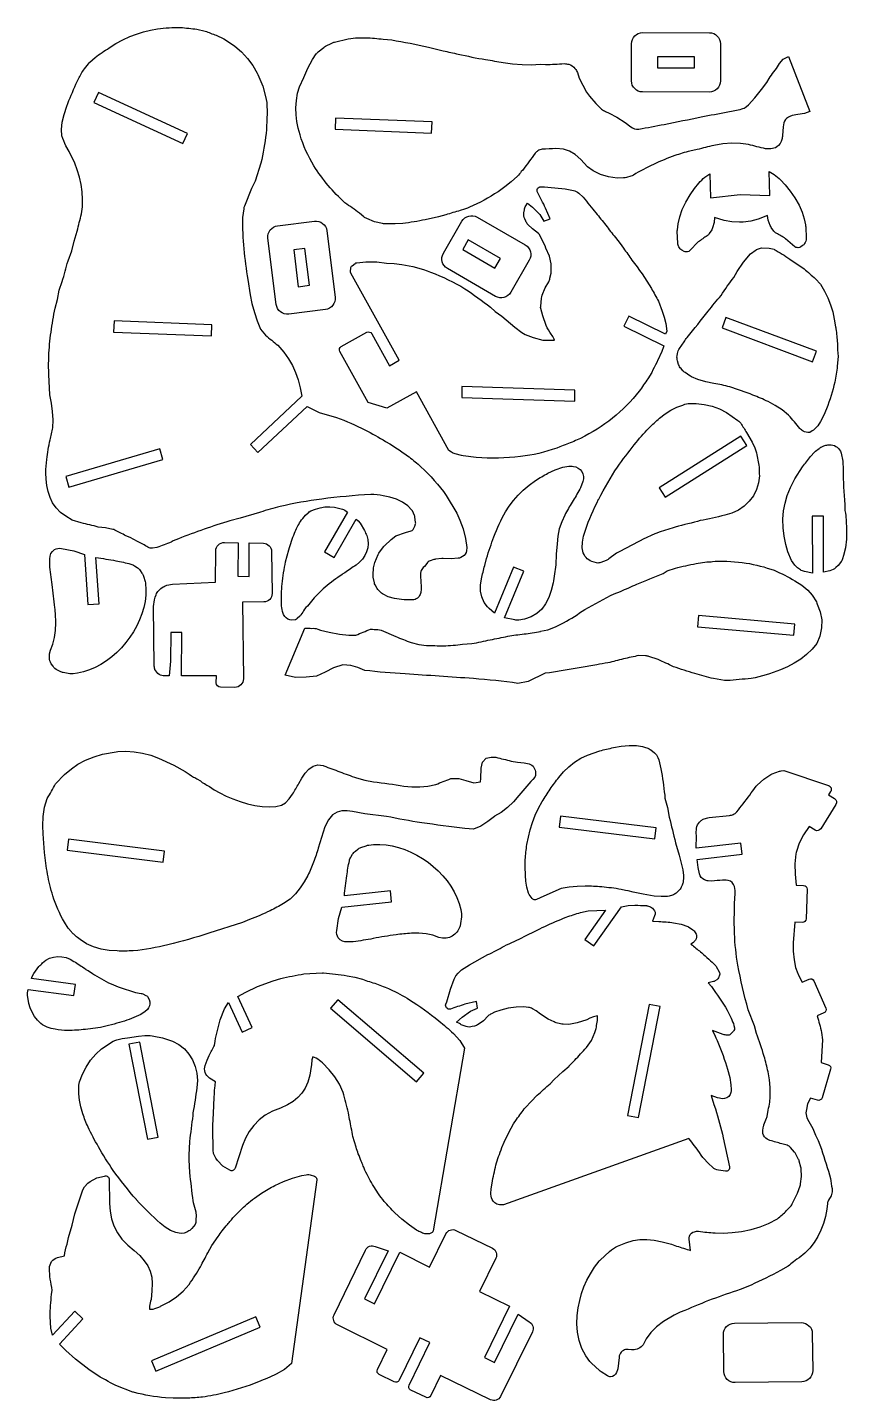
# Model space of a CAD drawing. Extents: x 0 to 111, y 0 to 287.
# Drawn here: x 0 to 111.4, y 0 to 186.6 of the extents above; entities that cross this region are included whole.
import ezdxf

# ---------------------------------------------------------------- set-up
doc = ezdxf.new("R2010")
doc.units = 0
doc.layers.add('LAYER_1', color=1, linetype='CONTINUOUS')

msp = doc.modelspace()

# ---------------------------------------------------------------- linework, layer by layer
at = {"layer": 'LAYER_1'}
for points in [[(46.69, 123.16, 0.0154), (40.02, 122.54, 0.0269), (34.37, 121.51, 0.0189), (31.68, 120.75), (31.56, 120.72), (28.93, 119.95), (27.54, 119.59, 0.0162), (20.53, 117.15), (19.82, 116.85), (19.55, 116.68, 0.0201), (17.62, 115.93), (17, 115.86, -0.16), (16.39, 115.99, 0.0159), (14.97, 116.77), (13.98, 117.29), (13.38, 117.54, 0.0238), (12.61, 117.95), (11.89, 118.32, 0.0716), (11.62, 118.42), (10.62, 118.62), (9.63, 118.73, 0.0166), (7.31, 119.29), (6.08, 119.66), (5.2, 120.19), (4.49, 120.73), (3.9, 121.34), (3.43, 122.02), (3.07, 122.76), (2.8, 123.55), (2.63, 124.37), (2.53, 125.23), (2.5, 126.12, -0.0238), (2.62, 127.92, -0.0228), (3.07, 130.58, -0.0056), (3.45, 132.22), (3.5, 133.31), (3.43, 134.43), (3.28, 135.57), (3.06, 136.7), (2.9, 139.45, -0.0121), (2.9, 141.96, -0.0232), (3.21, 145.22, -0.0101), (3.76, 148.5), (4.07, 149.65), (4.3, 150.93), (4.74, 152.09, -0.0045), (5.52, 154.9), (6.04, 156.27), (6.36, 157.58), (6.78, 158.96, -0.0094), (7.35, 161.29), (7.48, 162.26), (7.51, 163.27), (7.45, 164.29), (7.3, 165.31), (7.08, 166.31), (6.78, 167.28), (6.43, 168.2), (5.66, 169.79), (5.24, 170.53, -0.0149), (4.66, 171.9), (4.61, 172.75), (4.74, 173.75), (5, 174.83), (5.36, 175.94, -0.0206), (6.6, 178.93, -0.026), (7.3, 180.34, -0.032), (7.76, 181.01), (8.3, 181.71, -0.0474), (8.49, 181.93), (9.2, 182.57, -0.0209), (11.11, 183.86), (12.04, 184.47), (12.98, 184.97), (13.92, 185.39), (14.85, 185.75), (15.78, 186.04), (16.73, 186.27), (17.7, 186.44, -0.0365), (20.83, 186.64, -0.0189), (23.02, 186.39), (24.16, 186.14, -0.0055), (25.66, 185.58), (26.72, 185.08), (26.92, 184.98), (28.22, 184.11), (29.1, 183.32), (29.94, 182.42), (30.64, 181.47), (31.25, 180.42), (31.34, 180.24), (32.01, 178.65), (32.39, 177.26), (32.56, 176.43, -0.0338), (32.45, 172.24, -0.0355), (31.74, 168.21), (30.97, 165.75), (30.49, 164.74), (29.51, 162.37, 0.067), (29.41, 161.98), (29.26, 160.79, 0.0296), (29.42, 156.55, 0.0147), (29.96, 152.37), (30.29, 150.31), (30.54, 149.11), (30.86, 147.9), (31.25, 146.74), (31.7, 145.64), (32.39, 144.81, 0.0117), (34.06, 143.44), (34.85, 142.52), (35.51, 141.61), (36.04, 140.69), (36.47, 139.74), (36.81, 138.73), (37.08, 137.66), (37.31, 136.5), (30.32, 129.96), (31.35, 128.86), (38.04, 135.1), (39.67, 134.31), (42.05, 133.63, -0.0298), (45.9, 131.94, -0.0151), (48.71, 130.38), (49.3, 130.05), (50.35, 129.38, 0.0125), (51.91, 128.26, -0.022), (53.52, 126.93, -0.049), (56.96, 123.04), (58.38, 120.63), (58.8, 119.68), (59.24, 118.48), (59.6, 117.19), (59.77, 115.97), (59.71, 115.49, -0.2431), (59.19, 114.72), (58.95, 114.6, -0.1027), (58.56, 114.48), (57.64, 114.41), (56.54, 114.47), (56.38, 114.47), (55.5, 114.36, 0.0532), (55.29, 114.31), (54.78, 114.13, 0.1461), (54.31, 113.79), (53.98, 113.36), (53.82, 113.22, 0.1607), (53.51, 112.67, 0.0669), (53.46, 112.26, 0.0166), (53.56, 110.79), (53.54, 110.14, -0.0744), (53.49, 109.85), (53.4, 109.57, -0.144), (53.04, 109.07, -0.1822), (52.37, 108.82, -0.0195), (50.86, 108.88), (49.92, 109.01), (49.04, 109.26), (48.39, 109.59, -0.0672), (48.17, 109.75), (47.77, 110.11, -0.0812), (47.56, 110.37), (47.29, 110.86, -0.0794), (47.18, 111.16), (47.03, 111.94, -0.0771), (47.02, 112.25), (47.07, 113.19), (47.1, 113.36), (47.26, 113.92), (47.7, 114.98, -0.0538), (47.81, 115.17), (48.41, 116.03, -0.0509), (48.54, 116.19), (49.45, 117.05), (50.12, 117.53), (51.43, 117.98), (52.2, 118.2, 0.2245), (52.52, 118.49), (52.7, 118.84), (52.79, 119.19, 0.0827), (52.8, 119.36), (52.71, 120.13, 0.0807), (52.66, 120.29), (52.36, 120.92, 0.0739), (52.28, 121.04), (51.75, 121.62), (51.02, 122.12), (50.18, 122.5), (49.28, 122.79), (48.37, 122.98, 0.025), (46.71, 123.17), (46.69, 123.16)], [(39.28, 183.04, -0.0674), (39.56, 183.33), (40.29, 183.92, -0.0523), (40.55, 184.09), (41.4, 184.52, -0.0424), (41.78, 184.65), (43.64, 185.11, -0.025), (44.93, 185.25), (46.01, 185.25, -0.0147), (48.4, 185.05), (49.54, 184.94, -0.0175), (54.53, 183.94), (56.55, 183.46, -0.0116), (58.59, 183.01, 0.0091), (62.31, 182.27, -0.0121), (64.72, 181.86), (65.96, 181.7), (67.27, 181.6), (68.55, 181.58), (69.74, 181.64), (70.47, 181.6, 0.0101), (73, 181.72, -0.0844), (73.62, 181.63, -0.1728), (74.47, 181.06, -0.0812), (74.8, 180.5), (75.06, 179.76), (75.52, 178.8), (76.05, 177.85), (76.46, 177.31), (77.32, 176.29), (78.09, 175.55, 0.0755), (78.6, 175.23), (79.12, 175), (80.17, 174.44), (81.29, 173.74), (82.06, 173.14, 0.1932), (83.15, 172.83, 0.0091), (86.62, 173.47, 0.0017), (91.65, 174.49, -0.0049), (95.27, 175.15, 0.016), (97.15, 175.56, 0.1192), (97.78, 175.88), (98.08, 176.14), (98.94, 177.09), (99.85, 178.2), (100.57, 179.16), (100.87, 179.7, 0.017), (101.51, 180.63), (101.87, 181.06), (102.3, 181.74), (102.77, 182.34), (103.49, 182.69), (106.41, 175.21), (105.69, 174.93), (104.79, 174.82), (104.03, 174.67), (103.69, 174.54, 0.1182), (103.12, 174.13, 0.1332), (102.77, 173.14), (102.7, 171.97, -0.0299), (102.61, 171.43, -0.1931), (101.92, 170.4, -0.1433), (101.11, 170.16), (100.38, 170.16, -0.0151), (98.06, 170.74), (96.97, 170.86), (95.81, 170.9), (94.58, 170.8), (93.35, 170.59, 0.0137), (91.1, 170.04), (90.1, 169.83, 0.0208), (88.05, 169.22, 0.0487), (82.41, 166.57, -0.0616), (82.07, 166.42), (81.46, 166.25, -0.0618), (81.09, 166.19), (80.19, 166.16), (79.05, 166.33), (77.95, 166.66), (76.96, 167.13), (76.18, 167.68), (75.26, 168.67), (74.48, 169.38), (73.72, 169.84), (72.89, 170.09), (71.87, 170.17, 0.0092), (70.02, 170.08, 0.09), (69.41, 169.87, 0.0825), (69.05, 169.53, 0.0039), (67.37, 167.24), (67.16, 167.04, -0.0516), (66.63, 166.43), (65.78, 165.66), (64.91, 164.96), (64, 164.31, -0.0426), (60.13, 162.19, -0.0145), (59, 161.82), (58.85, 161.76, -0.0101), (56.89, 161.19), (55.91, 160.91), (54.11, 160.51, -0.0257), (51.04, 160.01), (50, 159.93), (48.62, 159.93, -0.0567), (48.28, 159.97), (47.2, 160.22), (46.15, 160.65, -0.0763), (45.76, 160.88), (45.15, 161.38, 0.0076), (43.18, 162.81, -0.0707), (38.97, 167.83, -0.0652), (37.07, 172.06), (36.84, 172.95), (36.66, 173.86), (36.54, 174.78), (36.49, 175.71), (36.58, 176.69), (36.74, 177.69), (37, 178.58), (37.6, 179.82), (38.14, 181.1), (38.76, 182.3), (39.28, 183.04)], [(82.15, 179.39), (82.16, 184.43, -0.4142), (83.67, 185.94), (92.75, 185.92, -0.4142), (94.26, 184.41), (94.25, 179.37, -0.4142), (92.73, 177.86), (83.66, 177.88, -0.4142), (82.15, 179.39)], [(105.43, 156.98), (105.14, 156.79, -0.1655), (104.83, 156.7), (104.67, 156.71, -0.1662), (104.37, 156.84), (103.11, 157.93, 0.0198), (101.84, 158.68, -0.1067), (101.53, 158.96), (101.16, 159.46, -0.0706), (101.03, 159.71), (100.76, 160.43), (100.66, 161.06), (99.39, 160.58), (98.38, 160.31), (97.33, 160.18, 0.0309), (96.83, 160.16), (95.78, 160.21), (94.75, 160.4), (93.45, 160.79), (93.39, 160.15), (93.18, 159.41, -0.0706), (93.07, 159.15), (92.74, 158.63, -0.1067), (92.45, 158.33, 0.0198), (91.24, 157.48), (90.07, 156.3, -0.1662), (89.78, 156.15), (89.62, 156.13, -0.1655), (89.3, 156.19), (89, 156.36, -0.1536), (88.59, 156.8, -0.0982), (88.45, 157.32), (88.38, 158.89, -0.0598), (88.4, 159.13), (88.51, 159.95), (88.71, 160.88), (89.06, 161.89), (89.55, 162.91), (90.13, 163.88), (90.73, 164.76), (91.3, 165.49, -0.0137), (92.11, 166.28), (92.8, 166.76), (92.92, 163.5), (96.94, 163.95), (100.98, 163.8), (100.86, 167.06), (101.58, 166.64, -0.0137), (102.44, 165.91), (103.07, 165.23), (103.74, 164.4), (104.38, 163.47), (104.95, 162.49), (105.37, 161.51), (105.64, 160.63), (105.82, 159.79, -0.0598), (105.85, 159.55), (105.91, 157.98, -0.0927), (105.85, 157.61, -0.1811), (105.43, 156.98)], [(42.48, 142.6, -0.4142), (42.68, 143.29), (46.14, 145.2, -0.4142), (46.83, 145), (49.22, 140.66), (50.55, 141.4), (44, 153.24, -0.1515), (43.94, 153.53), (43.98, 153.91, -0.2067), (44.17, 154.26), (44.56, 154.56, -0.1436), (44.82, 154.66), (46.01, 154.77), (47.52, 154.78), (48.83, 154.62), (49.87, 154.56), (50.9, 154.43, -0.0495), (54.84, 153.39, -0.0413), (59.51, 151.13, -0.0092), (62.98, 148.62), (63.61, 148.03), (64.51, 147.38), (66.3, 145.89), (67.25, 145.19), (67.69, 144.9), (68.77, 144.49), (70.08, 144.13), (71.68, 144.14), (71.66, 144.29, 0.0202), (71.24, 144.95, -0.0253), (70.54, 146.13), (70.1, 147.42), (69.82, 148.45, -0.1452), (69.82, 148.73), (69.93, 149.83, -0.0679), (70.02, 150.23), (70.41, 151.23), (70.9, 152.08, 0.0806), (71.07, 152.54), (71.22, 153.26, 0.0483), (71.25, 153.55), (71.25, 154.51), (70.99, 155.57), (70.51, 156.65), (70.4, 156.97), (69.61, 158.53, 0.1196), (69.52, 158.64), (68.68, 159.25), (68.07, 159.86, -0.0907), (67.77, 160.32), (67.64, 160.61, -0.1433), (67.53, 161.46), (67.59, 161.87, -0.0914), (67.78, 162.38), (67.99, 162.75), (68.71, 162.19), (69.69, 161.2), (70.22, 160.33), (71.09, 160.61), (70.48, 162.08, 0.01), (69.37, 164.24, -0.26813), (69.39, 164.74, -0.26813), (69.83, 164.98, -0.0311), (73.6, 164.62), (74.26, 164.49, -0.1365), (74.98, 164.12), (75.59, 163.56, 0.0103), (77.32, 161.43, 0.0038), (78.67, 159.77, 0.0167), (79.96, 158.1), (80.61, 157.26), (81.05, 156.62, -0.02), (82.21, 155.03, -0.0324), (84.86, 151.17, -0.007), (85.83, 149.42), (86.33, 148.06), (86.59, 147.25), (86.81, 146.39), (86.97, 145.37), (86.8, 144.93), (81.8, 147.4), (81.13, 146.04), (86.55, 143.37), (86.23, 142.47, -0.0081), (84.91, 139.76), (84.4, 138.89, 0.0223), (83.22, 137.19, -0.1122), (75.22, 130.79, -0.022), (73.36, 130.01, -0.0093), (72.39, 129.64), (71.99, 129.46, -0.0548), (67.06, 128.31, -0.0473), (61.03, 128.19), (59.26, 128.4), (59.04, 128.44), (58.16, 128.67, -0.0881), (57.68, 128.9), (57.32, 129.15), (52.91, 137.12), (48.9, 134.91), (46.33, 135.64), (42.48, 142.6)], [(67.71, 157.07, -0.4142), (68.26, 155), (65.73, 150.64, -0.4142), (63.66, 150.09), (57.12, 153.87, -0.4142), (56.57, 155.94), (59.09, 160.3, -0.4142), (61.16, 160.85), (67.71, 157.07)], [(35.53, 147.68, -0.4142), (33.84, 148.99), (32.71, 158, -0.4142), (34.03, 159.69), (39.03, 160.31, -0.4142), (40.72, 159), (41.84, 149.99, -0.4142), (40.53, 148.3), (35.53, 147.68)], [(101.58, 156.47, -0.0169), (103.68, 155.16), (105.63, 153.83, -0.0184), (107.17, 152.46), (107.84, 151.75), (108.41, 150.81), (108.87, 149.89), (109.23, 148.95), (109.52, 148), (109.74, 147), (109.91, 145.95, -0.1296), (109.97, 145.68, -0.0107), (110.17, 143.71), (110.18, 142.8), (110.27, 141.9), (110.15, 140.58, -0.0083), (109.81, 138.42, -0.0333), (108.68, 134.81), (108.3, 133.92), (107.88, 133.1), (107.49, 132.51, -0.0576), (107.32, 132.3), (107.04, 132.02, -0.0618), (106.75, 131.79), (106.39, 131.58, -0.1407), (105.49, 131.76, -0.0928), (105.06, 132.13, 0.0097), (103.53, 133.96), (102.65, 134.65), (101.71, 135.25), (100.73, 135.78, 0.0205), (98.67, 136.68, 0.011), (95.52, 137.79, 0.016), (93.36, 138.26), (92.26, 138.49), (91.2, 138.79), (90.33, 139.16, -0.0469), (90.08, 139.29), (89.44, 139.72, -0.0645), (89.14, 139.98), (88.89, 140.26, -0.1064), (88.57, 140.82), (88.41, 141.33, -0.1142), (88.36, 142.01), (88.41, 142.33, -0.1235), (88.68, 143.02), (89.31, 143.9, -0.0246), (89.71, 144.51, 0.0064), (92.58, 148.07, -0.0054), (94.34, 150.22, -0.014), (96.07, 152.67), (96.55, 153.48), (97.39, 154.73), (98.33, 155.89), (99.1, 156.42, 0.173), (99.16, 156.45), (99.85, 156.7), (100.87, 156.64), (101.56, 156.49), (101.58, 156.47)], [(77.68, 122.5), (77.7, 122.52, -0.0209), (80.24, 126.89, -0.0087), (82.54, 129.92, -0.0233), (84.52, 132.19, -0.0236), (85.96, 133.52), (86.72, 134.1), (87.5, 134.6), (88.3, 135.01), (89.12, 135.32), (89.14, 135.31), (89.4, 135.43), (89.85, 135.51), (90.94, 135.51), (92.04, 135.39), (93.11, 135.16), (94.14, 134.81), (95.09, 134.32), (96.63, 133.22, -0.0906), (97.01, 132.83, -0.0255), (97.79, 131.58), (98.55, 130.26), (98.94, 129.5), (99.16, 128.8, -0.0067), (99.51, 126.88, 0.0342), (99.56, 125.68), (99.45, 124.72), (99.17, 123.82), (98.74, 122.99), (98.17, 122.23), (97.48, 121.58), (96.69, 121.04), (95.8, 120.62), (94.84, 120.34, -0.0182), (91.49, 119.6), (91.14, 119.47, 0.0153), (87.67, 118.6, 0.0179), (85.33, 117.81), (83.75, 117.1, 0.0039), (80.3, 115.28), (80.11, 115.17), (79.08, 114.4, -0.07), (78.71, 114.2), (77.98, 113.93, -0.1264), (77.41, 113.85), (76.77, 114.06, -0.2504), (75.53, 115.45), (75.44, 115.9), (75.47, 116.67), (75.63, 117.49), (75.88, 118.31, -0.0297), (77.68, 122.5)], [(107.2, 129.04), (107.66, 129.41, -0.0619), (107.97, 129.61), (108.31, 129.76, -0.0911), (108.84, 129.89), (109.08, 129.91, -0.3097), (110.56, 129.03), (110.68, 128.76), (110.88, 127.7), (110.94, 126.53, 0.009), (110.99, 124.33, 0.0054), (111.15, 121.95, -0.035), (111.19, 120.98), (111.26, 120.61, -0.0183), (111.41, 118.31), (111.38, 117.07), (111.25, 115.89), (110.99, 114.85), (110.85, 114.41, -0.0888), (110.6, 113.93), (110.28, 113.52), (109.97, 113.22, -0.08), (109.57, 112.96), (109.15, 112.77), (108.29, 112.58), (108.25, 120.2), (106.74, 120.19), (106.78, 112.47), (105.7, 112.68, -0.107), (105.12, 112.93), (104.75, 113.19, -0.0829), (104.39, 113.54), (103.94, 114.18), (103.41, 115.37), (103.15, 116.38), (102.94, 117.48), (102.8, 118.63), (102.76, 119.79), (102.83, 120.92), (103.04, 121.99), (103.35, 123), (103.78, 124.11), (104.35, 125.28), (105.41, 126.91, -0.0091), (106.48, 128.3), (107.03, 128.89, -0.0371), (107.2, 129.04)], [(74.26, 126.98, -0.231195), (75.4, 126.27, -0.231195), (75.53, 124.94), (75.2, 124.07, -0.0387), (75.11, 123.86, -0.0111), (74.09, 122.12, 0.0156), (73.08, 120.34), (72.66, 119.44), (72.33, 118.5), (72.12, 117.5), (72.06, 116.44), (71.91, 115.03), (71.86, 113.6, -0.0044), (71.49, 111.13), (71.24, 110.1), (70.91, 109.16), (70.47, 108.31), (69.94, 107.58), (69.28, 106.98), (68.51, 106.51), (67.6, 106.19), (66.83, 106.08, -0.091), (66.29, 106.1), (64.9, 106.4), (67.53, 112.72), (66.13, 113.3), (63.54, 107.03), (62.78, 107.66, -0.0545), (62.56, 107.9), (62.11, 108.48), (61.78, 109.23), (61.64, 110.01), (61.64, 110.83), (61.76, 111.69, -0.0161), (62.2, 113.51), (62.45, 114.47, -0.0119), (63.44, 117.4, -0.0452), (65.04, 120.81), (65.54, 121.58), (66.1, 122.33), (66.73, 123.05), (67.43, 123.75), (68.22, 124.42), (69.1, 125.08, -0.0131), (70.79, 126.05), (71.78, 126.52), (72.8, 126.87), (73.62, 127, -0.0699), (74.26, 126.98)], [(34.64, 111), (34.65, 111.02, -0.0209), (35.1, 114.02), (35.54, 115.64, -0.0287), (36.32, 117.92, -0.0426), (37.13, 119.47, -0.0414), (37.81, 120.33), (38.2, 120.68), (38.21, 120.68), (38.33, 120.8), (38.56, 120.95), (39.18, 121.18), (39.81, 121.36), (40.46, 121.47), (41.11, 121.5), (41.75, 121.44), (42.85, 121.16, -0.0906), (43.15, 121.02), (43.53, 120.76), (40.41, 115.34), (41.72, 114.58), (44.72, 119.8), (44.96, 119.59), (45.24, 119.25), (45.86, 118.25, 0.0356), (46.15, 117.59), (46.3, 117.03), (46.34, 116.47), (46.28, 115.91), (46.13, 115.37), (45.89, 114.85), (45.57, 114.37), (45.16, 113.94), (44.69, 113.57, -0.0128), (43.16, 112.53, 0.0735), (42.81, 112.28), (42.23, 111.88, 0.0334), (39.94, 110.07), (39.21, 109.33, 0.0039), (37.69, 107.55, 0.0183), (37.2, 106.79, -0.07), (37.04, 106.6), (36.69, 106.29, -0.0713), (36.47, 106.14), (35.98, 106.09, -0.2506), (34.99, 106.59), (34.84, 106.83), (34.68, 107.27, -0.0428), (34.55, 108.27, -0.0299), (34.64, 111)], [(3.48, 99.8), (3.24, 100.16, -0.1455), (2.98, 101), (3.01, 101.5), (3.13, 101.99), (3.46, 102.81), (3.68, 103.72), (3.8, 104.68), (3.85, 105.69, 0.0209), (3.74, 107.79, 0.0119), (3.35, 110.91, -0.0174), (3.03, 113.64), (3.03, 114.43, -0.2341), (3.66, 115.68, -0.1698), (4.64, 115.82), (6.29, 115.5), (7.78, 115), (8.23, 108.2), (9.74, 108.3), (9.32, 114.59, -0.0082), (12.03, 114.15, -0.0154), (14.06, 113.7, -0.0899), (14.55, 113.48), (14.93, 113.23, -0.092), (15.32, 112.84), (15.57, 112.48, -0.0768), (15.77, 112.07), (16, 111.32, -0.0549), (16.07, 110.99), (16.12, 110.33), (16.1, 109.48), (16, 108.63), (15.83, 107.79), (15.58, 106.94), (15.26, 106.11), (14.88, 105.3), (14.44, 104.51), (13.94, 103.75), (13.39, 103.02), (12.79, 102.33), (12.15, 101.69), (11.47, 101.09), (10.75, 100.55), (10, 100.07), (9.23, 99.65), (8.43, 99.31), (7.62, 99.04), (6.79, 98.86), (6.2, 98.79, -0.0707), (5.78, 98.8), (4.87, 98.95, -0.0711), (4.46, 99.08), (4.08, 99.27, -0.1344), (3.48, 99.8)], [(25.62, 115.5, -0.4175), (26.78, 116.63), (28.65, 116.6), (28.63, 112.06), (30.14, 112.03), (30.17, 116.57), (32.09, 116.53, -0.4058), (33.21, 115.41), (33.27, 109.71, -0.4142), (32.15, 108.56), (29.25, 108.53), (29.37, 98.09, -0.202757), (29.03, 97.27, -0.202757), (28.21, 96.94), (26.25, 96.98, -0.411), (25.69, 97.55), (25.7, 98.52), (20.97, 98.52), (21.01, 104.38), (19.5, 104.39), (19.47, 100.52), (19.27, 98.52), (18.65, 98.51, -0.1263), (17.92, 98.7, -0.1498), (17.34, 99.37), (17.37, 99.3, -0.112), (17.25, 99.82), (17.16, 107.95), (17.28, 108.86, -0.0536), (17.36, 109.18), (17.49, 109.54, -0.1155), (17.87, 110.12), (18.13, 110.36), (18.47, 110.59, -0.0935), (18.98, 110.82), (19.74, 110.99), (25.59, 111.22), (25.62, 115.5)], [(101.56, 112.85, -0.0288), (104.39, 111.42), (105.31, 110.81), (106.12, 110.16), (106.74, 109.46), (107.31, 108.55, -0.0276), (107.4, 108.26), (107.83, 107.22), (108.04, 106.12), (108, 105.01), (107.75, 103.92), (107.35, 102.9), (106.71, 102.11), (105.98, 101.41), (105.17, 100.78), (104.29, 100.22), (103.36, 99.73), (102.4, 99.31, -0.0415), (98.45, 98.13, 0.0027), (95.16, 97.86, -0.0624), (94.79, 97.88), (93.32, 98.13, -0.0146), (90.78, 98.81, -0.01), (87.85, 99.75, 0.0105), (85.79, 100.71), (84.51, 101.14, 0.0756), (84.07, 101.22), (83.17, 101.25, 0.0218), (81.06, 100.8, -0.0102), (78.93, 100.28, 0.0127), (77.45, 100.01, -0.0098), (70.99, 98.93), (70.4, 98.88), (68.11, 97.74), (66.71, 97.48, 0.0158), (60.65, 98.13, 0.0029), (51.38, 98.76, -0.0153), (45.9, 99.25), (44.94, 99.62), (43.97, 99.9), (42.89, 100), (41.63, 99.61), (40.49, 99), (39.31, 98.46), (37.91, 98.31), (36.47, 98.28), (35.05, 98.62), (37.72, 105, -0.0193), (38.7, 104.95, -0.1323), (39.48, 104.87), (39.86, 104.73), (41.05, 104.44), (42.42, 104.19), (43.71, 104.04), (44.66, 104.04, 0.006), (46.68, 104.87, 0.0271), (47.66, 104.79), (48.12, 104.72), (50.09, 103.85, 0.0213), (52.18, 103.06), (53.23, 102.78), (54.27, 102.62, -0.0107), (56.58, 102.58, 0.0126), (59.19, 102.79), (60.44, 102.9, 0.0165), (62.95, 103.41, 0.0055), (65.32, 103.89, -0.0116), (67.55, 104.2, 0.0187), (69.78, 104.54), (69.79, 104.57), (70.76, 104.77), (71.83, 105.18), (72.93, 105.72, 0.0261), (75.8, 107.53, -0.0146), (79.82, 109.66), (80.66, 109.98, 0.0039), (82.89, 110.97, -0.0076), (86.46, 112.4), (87, 112.77), (88.13, 113.14, -0.016), (90.93, 113.76), (92.42, 114.02, 0.0576), (93.19, 114.04), (93.55, 114.08, -0.0448), (97.74, 113.84, -0.0458), (101.56, 112.85)], [(68.02, 86.6, -0.1425), (68.77, 86.22, -0.2557), (69.03, 84.75, 0.0076), (66.85, 82.22), (66.1, 81.38), (65.3, 80.6), (64.45, 79.93), (63.53, 79.41), (63.54, 79.38), (62.62, 78.69), (61.68, 78.06), (60.65, 77.67), (59.51, 77.74, -0.0059), (53.62, 78.54, -0.0158), (48.84, 79.4), (45.9, 79.74), (44.22, 80.06), (43.47, 80.16), (42.76, 80.15), (42.11, 79.98), (41.5, 79.6), (40.95, 78.95), (40.44, 77.98), (39.56, 75.08, -0.013), (38.92, 73.19, -0.0239), (38.13, 71.38), (37.65, 70.51), (37.1, 69.68), (36.46, 68.89), (35.73, 68.15), (34.83, 67.56, -0.0208), (33.01, 66.58, -0.0167), (30.22, 65.37), (29.26, 64.99), (24.67, 63.51, -0.0181), (19.11, 61.95, -0.0298), (14.4, 61.12), (14.37, 61.13, -0.0177), (12.22, 61.11), (11.11, 61.19), (10.03, 61.36), (9, 61.65), (8.04, 62.09), (7.19, 62.69), (6.82, 62.92, 0.0127), (6.29, 63.38, -0.0793), (5.98, 63.73), (5.55, 64.23), (5.02, 65.03, -0.0538), (3.45, 68.62, -0.0284), (2.73, 71.57, -0.0182), (2.31, 74.5), (2.15, 77.03), (2.11, 78.14), (2.16, 79.4), (2.34, 80.67), (2.69, 81.84, 0.0153), (3.83, 83.81), (5.04, 85.08), (5.99, 85.88), (6.85, 86.5), (7.91, 87.05), (9.07, 87.5), (10.23, 87.84, -0.0189), (12.31, 88.21), (13.4, 88.26), (14.53, 88.18), (15.66, 87.99), (16.77, 87.71), (17.84, 87.33), (19.92, 86.36), (21.46, 85.51, 0.0081), (22.57, 84.75), (22.78, 84.67), (23.04, 84.49), (23.52, 84.23), (23.78, 84.02, -0.0373), (24.41, 83.66), (24.77, 83.45), (25.4, 83.02), (26.15, 82.59), (27.01, 82.17), (27.94, 81.78), (28.92, 81.43), (29.93, 81.13), (30.94, 80.9), (31.93, 80.75), (32.89, 80.7), (33.77, 80.75), (34.57, 80.92), (35.12, 81.26), (35.61, 81.77), (36.06, 82.41, 0.0115), (36.9, 83.88), (37.33, 84.61), (37.78, 85.27), (38.28, 85.82), (38.85, 86.22), (39.5, 86.4), (40.24, 86.33), (40.32, 86.26, -0.011), (42.49, 85.46, 0.0136), (44.75, 84.65), (45.9, 84.33), (47.07, 84.12, -0.0046), (51.19, 83.53), (52.27, 83.42), (53.36, 83.4), (54.46, 83.5), (55.55, 83.73, -0.0157), (57.57, 84.53), (58.67, 84.57), (59.62, 84.26), (60.69, 83.97), (61.62, 84.1, 0.0076), (61.72, 85.95), (61.9, 86.76), (62.37, 87.32), (63.09, 87.45, -0.1047), (63.71, 87.43, -0.0095), (65.8, 86.91), (66.66, 86.77), (67.58, 86.69), (68.02, 86.6)], [(85.27, 88.05, -0.1324), (85.73, 87.41), (85.86, 87.08), (86.15, 85.87, -0.02), (86.67, 82.27), (86.71, 81.86), (87.04, 80.63), (87.29, 79.3, 0.0049), (88.15, 75.83), (88.66, 74.11), (89.13, 72.16), (89.23, 71.37, -0.0555), (89.24, 71.03), (89.2, 70.57, -0.089), (89.06, 70.05), (88.92, 69.76, -0.101), (88.55, 69.28), (88.21, 68.98, -0.0893), (87.75, 68.7), (87.26, 68.56, -0.0472), (86.82, 68.53), (86.21, 68.52), (85.22, 68.57), (83.75, 68.81), (82.38, 69.1), (81.71, 69.29), (81.33, 69.33), (80.74, 69.48, 0.0162), (78.1, 69.82, 0.0199), (75.87, 69.92), (74.77, 69.89), (73.67, 69.79), (72.59, 69.61), (70.22, 68.56), (69.25, 68.1, -0.3625), (68.63, 68.25), (68.23, 68.79, -0.0904), (68.15, 68.95), (67.93, 69.77), (67.78, 70.61, 0.0065), (67.68, 72.61), (67.7, 73.53, -0.0218), (67.93, 75.56), (68.13, 76.58), (68.39, 77.59), (68.7, 78.59), (69.07, 79.56), (69.51, 80.51), (70.01, 81.41, 0.0113), (71.11, 83.1, -0.0223), (72.28, 84.71), (72.93, 85.46), (73.64, 86.15), (74.41, 86.77), (75.25, 87.31), (76.16, 87.74), (77.85, 88.3, -0.0215), (79.7, 88.75), (80.75, 88.93), (81.82, 89.02), (82.85, 89.02), (83.64, 88.9, -0.0524), (83.94, 88.82), (84.36, 88.67, -0.08), (84.78, 88.43), (85.27, 88.05)], [(106.97, 57.03), (108.59, 53.34, -0.4142), (108.33, 52.68), (107.41, 52.27, -0.0148), (108, 50.04), (108.13, 49.01), (107.94, 45.94), (108.91, 45.65, -0.4142), (109.24, 45.02), (108.07, 41.16, -0.4142), (107.44, 40.82), (106.48, 41.12), (106.11, 40.32), (105.94, 39.58), (105.9, 39.34, 0.151), (106.02, 38.45), (106.26, 37.93), (106.82, 36.96), (107.17, 36.08), (107.54, 35.33), (107.98, 34.16, -0.0099), (109.24, 30.19, 0.0122), (109.43, 28.8), (109.44, 28.53, -0.1193), (109.29, 27.83), (108.94, 27.25, 0.0786), (108.81, 26.79), (108.71, 26.01), (108.52, 25.01), (108.26, 24.05), (107.92, 23.14), (107.5, 22.28), (107, 21.46), (106.41, 20.71), (105.73, 20.02), (104.95, 19.4), (104.65, 19.21), (104.21, 18.84, 0.0292), (103.47, 18.27), (102.41, 17.66, -0.0154), (98.45, 15.7), (96.92, 15.09, 0.0247), (89.39, 12.24), (88.79, 12.03), (87.97, 11.6), (86.49, 10.73), (85.56, 10.03), (84.77, 9.26), (84.13, 8.37), (83.83, 7.77, -0.2744), (82.51, 6.9), (82.14, 6.89), (81.72, 6.93, 0.083), (81.22, 6.89, 0.1889), (80.66, 6.42), (80.58, 6.26, 0.1034), (80.46, 5.86), (80.28, 4.3, -0.0719), (80.11, 3.81, -0.2615), (79.32, 3.22, -0.1554), (78.87, 3.37), (78.02, 3.9, -0.0458), (77.81, 4.07), (76.71, 5.08, -0.0487), (76.51, 5.3), (75.93, 6.08), (75.42, 7.08), (75.06, 8.16), (74.83, 9.28), (74.73, 10.42), (74.78, 11.55), (74.92, 12.59), (75.11, 13.58), (75.37, 14.53), (75.69, 15.45), (76.09, 16.34), (76.57, 17.23), (77.14, 18.12), (77.74, 18.93, -0.0524), (77.88, 19.09), (79.18, 20.27, -0.0261), (80.26, 21), (81.38, 21.45), (82.38, 21.74), (83.31, 21.89), (84.25, 21.91), (85.23, 21.8), (86.33, 21.58), (87.59, 21.26), (88.29, 20.99, 0.0047), (90.2, 20.41), (90, 21.93, -0.1038), (90.03, 22.34, -0.2461), (90.74, 22.95, -0.0925), (91.28, 23.01, 0.0189), (93.52, 22.79), (94.68, 22.77), (95.86, 22.84), (97.12, 22.99), (98.45, 23.25), (99.65, 23.6), (100.81, 24.06), (102.01, 24.69, 0.0177), (103.25, 25.81), (103.86, 26.48, 0.0753), (104.03, 26.73), (104.72, 28.21), (105.1, 29.19, 0.0651), (105.16, 29.44), (105.27, 30.47), (105.23, 31.5, 0.0506), (105.2, 31.7), (104.98, 32.55, 0.0593), (104.89, 32.78), (104.48, 33.57, 0.0602), (104.34, 33.77), (103.79, 34.39, 0.1378), (103.33, 34.69), (102.6, 34.91, -0.0151), (100.99, 35.36), (100.61, 35.55, -0.2264), (100.04, 36.29, -0.1042), (100.01, 36.77), (100.11, 37.29, -0.0488), (100.17, 37.48), (100.53, 38.38, 0.0576), (100.59, 38.61), (100.73, 39.49, 0.0311), (100.98, 40.56, 0.0138), (101.02, 42.53), (100.91, 43.6), (100.73, 44.67, 0.019), (100.2, 46.78, 0.0153), (99.17, 49.9), (98.89, 50.92), (98.03, 53.1, -0.018), (96.6, 59.2, -0.0285), (96.17, 63.47, -0.0246), (96.25, 68.91), (96.24, 69.31), (96.16, 69.87), (96.02, 70.15, 0.2818), (95.02, 70.75), (94.53, 70.74, -0.0104), (93.09, 70.61), (92.58, 70.64, -0.0861), (92.09, 70.78, -0.2326), (91.39, 71.6), (91.21, 72.47), (91.08, 73.55), (97.21, 74.28), (97.03, 75.78), (90.93, 75.06), (90.98, 76.82, -0.0428), (91, 77.81, -0.1742), (91.41, 78.63), (91.64, 78.84, -0.1093), (92.02, 79.05), (92.55, 79.21), (92.73, 79.25), (95.5, 79.53, 0.046), (96, 79.67, 0.153), (96.49, 80.03, -0.0095), (97.34, 81.13, 0.0094), (99.1, 83.49, -0.0519), (99.24, 83.65), (100.14, 84.47), (101.11, 85.08, -0.0527), (101.3, 85.18), (102.28, 85.54, -0.0536), (102.49, 85.59), (102.88, 85.64), (108.94, 83.62, -0.228895), (109.29, 83.27, -0.228895), (109.24, 82.78), (108.96, 82.32), (109.76, 81.82, -0.4142), (109.95, 81.04), (107.9, 77.72, -0.4142), (107.12, 77.53), (106.31, 78.03), (105.53, 76.88), (104.97, 75.77), (104.59, 74.64, 0.0542), (104.52, 74.32), (104.38, 72.95), (104.42, 71.53), (104.56, 70.06), (105.57, 70.02, -0.4142), (106.05, 69.5), (105.91, 65.47, -0.4142), (105.38, 64.99), (104.38, 65.02), (104.15, 62.21), (104.16, 61.06), (104.26, 59.91), (104.48, 58.85), (104.76, 58.06, 0.042), (104.86, 57.83), (105.38, 56.89), (106.3, 57.29, -0.4142), (106.97, 57.03)], [(42.26, 62.89, -0.1711), (42.07, 63.88), (42.32, 65.54), (42.76, 67.05), (49.53, 67.79), (49.37, 69.29), (43.1, 68.61, -0.0082), (43.43, 71.33, -0.0154), (43.79, 73.38, -0.0899), (43.99, 73.88), (44.23, 74.26, -0.092), (44.6, 74.67), (44.94, 74.94, -0.0768), (45.35, 75.16), (46.09, 75.42, -0.0549), (46.41, 75.5), (47.07, 75.58), (47.92, 75.6), (48.77, 75.54), (49.62, 75.4), (50.48, 75.19), (51.32, 74.9), (52.15, 74.56), (52.95, 74.15), (53.74, 73.68), (54.49, 73.16), (55.2, 72.59), (55.88, 71.98), (56.5, 71.33), (57.07, 70.63), (57.58, 69.91), (58.03, 69.15), (58.41, 68.37), (58.71, 67.57), (58.93, 66.75), (59.02, 66.16, -0.0707), (59.03, 65.74), (58.92, 64.83, -0.0711), (58.8, 64.41), (58.63, 64.02, -0.1344), (58.13, 63.4), (57.78, 63.14, -0.1455), (56.95, 62.85), (56.45, 62.86), (55.96, 62.96), (55.12, 63.25), (54.21, 63.43), (53.24, 63.52), (52.23, 63.51, 0.0209), (50.13, 63.32, 0.0119), (47.03, 62.8, -0.0174), (44.32, 62.36), (43.53, 62.33, -0.2318), (42.26, 62.89)], [(95.4, 41.34, -0.2542), (94.14, 41.08), (93.85, 41.16), (93, 41.48), (93.36, 40.23), (93.59, 39.66, -0.0143), (94.63, 35.72), (95.49, 31.77, -0.246544), (95.37, 31.31, -0.246544), (94.93, 31.16), (93.99, 31.3, -0.1564), (93.16, 31.71), (92.67, 32.18), (91.88, 33.04, 0.004), (89.97, 35.64), (64.76, 26.59), (64.53, 26.58, -0.2315), (63.32, 27.12, -0.161), (63.04, 28.03, -0.0265), (63.06, 28.72), (63.24, 29.86, -0.0047), (63.79, 32.32), (64.07, 33.15, 0.0096), (64.52, 34.4), (64.84, 35.14), (65.45, 36.43), (66.11, 37.63), (66.52, 38.22, -0.0091), (67.73, 39.83), (68.5, 40.67), (69.33, 41.49, -0.0078), (71.09, 43.05), (71.65, 43.63), (72.8, 44.71), (73.69, 45.46), (73.69, 45.48), (74.43, 46.28, 0.0197), (76.02, 47.99), (76.7, 48.95), (77.16, 50.03), (77.33, 50.57, 0.0432), (77.41, 50.96), (77.53, 51.66), (77.55, 52.31), (77, 52.16), (76.5, 51.96), (76.1, 51.75), (74.77, 51.33), (73.65, 51.13), (72.86, 51.15, -0.0586), (72.51, 51.2), (71.91, 51.36, -0.049), (71.64, 51.46), (70.83, 51.86), (69.79, 52.53), (69.18, 52.99), (68.7, 53.26, 0.0946), (68.16, 53.43), (67.5, 53.52), (66.46, 53.48), (65.4, 53.32), (64.4, 53.08), (63.53, 52.78), (63.1, 52.58, 0.0876), (62.67, 52.28), (62.01, 51.63), (61.31, 51.13, -0.0907), (60.81, 50.9), (60.5, 50.82, -0.1433), (59.65, 50.84), (59.26, 50.97, -0.0914), (58.77, 51.24), (58.37, 51.43), (59.12, 52.13), (60.24, 52.93), (61.2, 53.32), (61.06, 54.23), (59.5, 53.86, 0.0112), (57.52, 53.21, -0.280968), (57.01, 53.36, -0.280968), (56.91, 53.87), (57.03, 54.18), (57.55, 55.92), (58.04, 57.26), (58.25, 57.71), (58.57, 58.11), (59.02, 58.54), (60.14, 59.22), (62.61, 60.61, 0.032), (64.83, 61.78, 0.0122), (67.57, 63.07, -0.0043), (70.38, 64.45, -0.0199), (73.26, 65.69, -0.0203), (75.24, 66.34), (76.24, 66.58), (78.64, 66.67), (75.81, 62.69), (77.04, 61.81), (80.81, 67.12), (81.69, 67.31), (82.61, 67.34, 0.0108), (84.19, 67.27, -0.0694), (84.33, 67.24), (84.76, 67.11, -0.1538), (85, 66.93), (85.28, 66.58, -0.2382), (85.36, 66.13), (85.28, 65.87), (84.99, 65.15), (85.88, 65.11, -0.0212), (87.89, 64.95), (88.93, 64.75), (89.81, 64.44), (89.92, 64.38), (90.52, 63.98, -0.101), (90.66, 63.83), (90.94, 63.41, -0.2157), (91, 63), (90.94, 62.77, -0.1025), (90.84, 62.58), (90.67, 62.38, -0.0688), (90.57, 62.28), (90.22, 62.04), (90.44, 61.9, 0.0145), (91.71, 60.85, -0.0087), (93.59, 59.13, -0.0778), (93.68, 59.01), (94.1, 58.26, -0.221), (94.13, 57.83), (93.99, 57.45, -0.1684), (93.78, 57.2), (93.46, 57.01, -0.081), (93.31, 56.95), (92.6, 56.79), (93.03, 56.27, -0.011), (95.19, 53.07), (95.7, 51.98, -0.0407), (96.09, 51), (96.16, 50.66, -0.2473), (96.02, 50.21), (95.63, 49.8, -0.2469), (95.19, 49.66, -0.0284), (94.64, 49.76), (93.17, 50.32), (93.52, 49.51, -0.0497), (93.9, 48.72, -0.0251), (95.23, 45.02), (95.51, 43.93), (95.68, 42.93), (95.7, 42.3, -0.0739), (95.65, 41.86), (95.57, 41.6, -0.1572), (95.4, 41.34)], [(14.69, 55.47), (15.45, 55.34, -0.07), (15.69, 55.27), (16.11, 55.06, -0.0713), (16.32, 54.92), (16.56, 54.49, -0.2506), (16.47, 53.37), (16.31, 53.15), (15.97, 52.84, -0.0428), (15.09, 52.33, -0.0299), (12.53, 51.37), (12.51, 51.38, -0.0209), (9.56, 50.65), (7.89, 50.45, -0.0287), (5.49, 50.3, -0.0426), (3.75, 50.46, -0.0414), (2.7, 50.76), (2.22, 50.99), (2.22, 51), (2.06, 51.07), (1.84, 51.23), (1.38, 51.7), (0.98, 52.22), (0.63, 52.78), (0.36, 53.37), (0.17, 53.99), (0.01, 55.11, -0.0906), (0.02, 55.44), (0.12, 55.88), (6.33, 55.06), (6.52, 56.56), (0.56, 57.35), (0.66, 57.66), (0.87, 58.05), (1.55, 59, 0.0356), (2.06, 59.51), (2.52, 59.86), (3.02, 60.12), (3.56, 60.28), (4.12, 60.35), (4.69, 60.32), (5.26, 60.2), (5.81, 59.99), (6.33, 59.69, -0.0128), (7.88, 58.67, 0.0735), (8.24, 58.45), (8.83, 58.06, 0.0334), (11.37, 56.63), (12.34, 56.24, 0.0039), (14.56, 55.51), (14.69, 55.47)], [(55.95, 51.61, -0.0173), (57.93, 49.89), (58.81, 48.93), (59.45, 47.91), (55.17, 23.06, -0.2398), (54.85, 22.73, -0.098), (54.55, 22.66), (54.23, 22.66, -0.1131), (53.58, 22.83, -0.0315), (52.93, 23.18), (51.95, 23.83), (50.91, 24.66), (49.96, 25.51, -0.0152), (48.52, 27.07, -0.0063), (47.74, 28.09), (47.1, 29.09, -0.0175), (45.9, 31.31, 0.0408), (45.67, 31.88, 0.0181), (45.41, 32.52, 0.015), (45, 33.55, 0.0146), (44.69, 34.46), (44.27, 35.88, 0.0041), (43.82, 38.21), (43.68, 39.11, 0.0108), (42.94, 41.88), (42.42, 42.99), (41.8, 44.01), (41.05, 44.97), (40.13, 45.89), (40.13, 45.91, 0.0207), (39.27, 46.54), (38.81, 46.74), (38.7, 46.33, 0.0143), (38.61, 45.39), (38.39, 44.24), (38.12, 43.28), (37.77, 42.47), (37.33, 41.77), (36.79, 41.17), (36.13, 40.65), (35.35, 40.18), (34.42, 39.75), (33.35, 39.34), (32.35, 38.79), (31.5, 38.14), (30.77, 37.39), (30.16, 36.56), (29.65, 35.65), (29.24, 34.67), (28.25, 31.59, -0.229918), (27.94, 31.27, -0.229918), (27.51, 31.32), (26.58, 31.88), (25.85, 32.64), (25.64, 32.95), (25.32, 33.56), (25.27, 34.03, -0.0045), (25.21, 37.43), (25.32, 39.03), (25.38, 41.23), (25.45, 41.69, -0.0178), (25.47, 42.43), (25.57, 43.32), (24.77, 43.84, -0.3557), (24.18, 45.56, -0.0256), (24.71, 46.92, -0.0065), (25.42, 48.27), (25.51, 48.84, -0.0211), (26.23, 51.77), (26.81, 53.24), (27.33, 54.1), (29.21, 50.07), (30.58, 50.71), (28.6, 54.94), (29.69, 55.51), (31.31, 56.26), (33.42, 57.04), (34.45, 57.35, -0.0177), (37.61, 58), (40.07, 58.14, 0.2615), (40.29, 58.13, -0.0233), (43.47, 57.75), (44.52, 57.54), (45.55, 57.27, 0.0159), (47.48, 56.65, -0.0227), (49.31, 55.91, -0.0279), (51.95, 54.48, -0.0301), (55.94, 51.63), (55.95, 51.61)], [(21.97, 23.06, -0.1909), (20.62, 22.74), (20.16, 22.82), (19.45, 23.12), (18.75, 23.57), (18.07, 24.1, -0.0297), (14.82, 27.29), (14.81, 27.32, -0.0209), (11.65, 31.26, -0.0087), (9.65, 34.5, -0.0233), (8.25, 37.17, -0.0236), (7.53, 38.99), (7.26, 39.9), (7.08, 40.81), (6.98, 41.7), (6.99, 42.58), (7.01, 42.6), (6.99, 42.88), (7.08, 43.33), (7.48, 44.35), (7.98, 45.33), (8.58, 46.25), (9.28, 47.08), (10.08, 47.79), (11.66, 48.83, -0.0906), (12.16, 49.04, -0.0255), (13.61, 49.32), (15.11, 49.55), (15.96, 49.64), (16.7, 49.6, -0.0067), (18.62, 49.23, 0.0342), (19.75, 48.84), (20.6, 48.39), (21.34, 47.8), (21.97, 47.1), (22.46, 46.3), (22.82, 45.42), (23.04, 44.49), (23.11, 43.51), (23.03, 42.51, -0.0182), (22.51, 39.12), (22.5, 38.75, 0.0153), (22.06, 35.2, 0.0179), (21.95, 32.73), (22.04, 31, 0.0039), (22.49, 27.13), (22.54, 26.91), (22.88, 25.67, -0.07), (22.93, 25.25), (22.92, 24.47, -0.1264), (22.79, 23.91), (22.36, 23.39, -0.0846), (21.97, 23.06)], [(31.44, 2.55), (31.42, 2.53, -0.0301), (26.76, 1.03, -0.0279), (23.81, 0.47, -0.0227), (21.84, 0.33, 0.0159), (19.81, 0.32), (18.76, 0.37, -0.0353), (14.54, 1.09, 0.2952), (14.33, 1.16), (12.03, 2.03, -0.0187), (9.22, 3.61), (8.33, 4.21), (6.55, 5.61), (5.23, 6.81), (4.37, 7.68), (7.55, 11.11), (6.44, 12.14), (3.42, 8.87), (3.18, 9.85), (3.08, 11.42, -0.0211), (3.28, 14.43), (3.37, 15, -0.0065), (3.1, 16.51, -0.0256), (3.01, 17.96, -0.3557), (4.09, 19.43), (5.02, 19.67, -0.0337), (5.39, 21.27, -0.0506), (5.6, 22.17), (6.08, 23.84), (6.46, 25.39, -0.0037), (7.55, 28.62), (7.74, 29.04), (8.23, 29.53), (8.52, 29.77), (9.45, 30.26), (10.5, 30.52, -0.229918), (10.93, 30.43, -0.229918), (11.13, 30.04), (11.14, 26.8), (11.23, 25.74), (11.44, 24.72), (11.77, 23.75), (12.23, 22.81), (12.85, 21.93), (13.64, 21.1), (14.53, 20.38), (15.28, 19.7), (15.89, 19.01), (16.36, 18.32), (16.69, 17.58), (16.9, 16.78), (16.98, 15.9), (16.94, 14.91), (16.81, 13.75, 0.0143), (16.61, 12.82), (16.59, 12.4), (17.09, 12.44, 0.0207), (18.1, 12.79), (18.11, 12.81), (19.27, 13.41), (20.27, 14.09), (21.17, 14.87), (22, 15.77, 0.0108), (23.54, 18.19, -0.0137), (24.54, 20.06), (25.09, 21.08), (25.92, 22.31, 0.0146), (26.49, 23.08, 0.015), (27.19, 23.95, 0.0181), (27.64, 24.47, 0.0408), (28.03, 24.94, -0.0175), (29.85, 26.7, -0.0062), (30.86, 27.53), (31.82, 28.19, -0.015), (33.66, 29.24), (34.83, 29.76), (36.06, 30.23, -0.0101), (37.32, 30.59), (37.92, 30.69, -0.1131), (38.6, 30.65), (38.9, 30.56, -0.098), (39.17, 30.4, -0.2398), (39.37, 29.99), (35.9, 5.02), (34.98, 4.24), (33.85, 3.59, -0.0173), (31.44, 2.55)], [(64.35, 0.57, -0.4128), (63, 0.1), (56.19, 3.39), (54.86, 0.67, -0.4128), (54.19, 0.44), (52.14, 1.42, -0.4157), (51.91, 2.1), (54.73, 7.87), (53.37, 8.53), (50.55, 2.76, -0.4157), (49.87, 2.53), (47.84, 3.54, -0.4128), (47.61, 4.21), (48.94, 6.93), (42.16, 10.29, -0.41), (41.7, 11.64), (45.96, 20.45, -0.4157), (47.31, 20.92), (49.06, 20.37), (45.85, 13.82), (47.21, 13.15), (50.64, 20.16), (54.7, 18.14), (56.92, 22.67, -0.4157), (58.27, 23.13), (63.24, 20.7, -0.4157), (63.71, 19.35), (61.5, 14.82), (65.58, 12.85), (62.16, 5.84), (63.52, 5.18), (66.72, 11.73), (68.22, 10.69, -0.4166), (68.69, 9.34), (64.35, 0.57)], [(94.65, 8.97, -0.4142), (96.15, 10.5), (105.22, 10.6, -0.4142), (106.75, 9.11), (106.81, 4.07, -0.4142), (105.31, 2.54), (96.24, 2.43, -0.4142), (94.71, 3.93), (94.65, 8.97)]]:
    msp.add_lwpolyline(points, format="xyb", close=True, dxfattribs=at)
for points in [[(85.68, 181.15), (90.72, 181.14), (90.72, 182.65), (85.68, 182.66), (85.68, 181.15)], [(9.02, 176.42), (21.13, 170.85), (21.76, 172.22), (9.65, 177.79), (9.02, 176.42)], [(41.84, 172.8), (54.97, 172.28), (55.03, 173.8), (41.9, 174.31), (41.84, 172.8)], [(59.2, 156.46), (63.56, 153.93), (64.32, 155.24), (59.96, 157.77), (59.2, 156.46)], [(36.84, 151.4), (38.34, 151.59), (37.71, 156.59), (36.21, 156.4), (36.84, 151.4)], [(11.72, 145.24), (25.04, 144.72), (25.1, 146.23), (11.78, 146.75), (11.72, 145.24)], [(94.47, 145.81), (106.78, 141.21), (107.31, 142.63), (95, 147.23), (94.47, 145.81)], [(59.06, 136.32), (74.43, 135.83), (74.47, 137.35), (59.1, 137.83), (59.06, 136.32)], [(86.72, 122.8), (97.83, 129.81), (97.03, 131.09), (85.91, 124.08), (86.72, 122.8)], [(5.65, 124.14), (18.43, 127.91), (18, 129.36), (5.22, 125.59), (5.65, 124.14)], [(91.13, 105.19), (104.22, 104.03), (104.35, 105.53), (91.26, 106.7), (91.13, 105.19)], [(72.31, 77.94), (85.35, 76.33), (85.53, 77.83), (72.49, 79.44), (72.31, 77.94)], [(5.41, 74.79), (18.45, 73.17), (18.63, 74.68), (5.59, 76.29), (5.41, 74.79)], [(41.22, 53.33), (52.9, 43.33), (53.89, 44.48), (42.2, 54.48), (41.22, 53.33)], [(83.11, 38.47), (86.04, 53.56), (84.56, 53.85), (81.62, 38.76), (83.11, 38.47)], [(16.31, 35.53), (17.8, 35.82), (15.28, 48.72), (13.79, 48.43), (16.31, 35.53)], [(17.47, 4), (31.64, 9.97), (31.05, 11.36), (16.88, 5.39), (17.47, 4)]]:
    msp.add_lwpolyline(points, close=True, dxfattribs=at)

doc.saveas('drawing.dxf')
